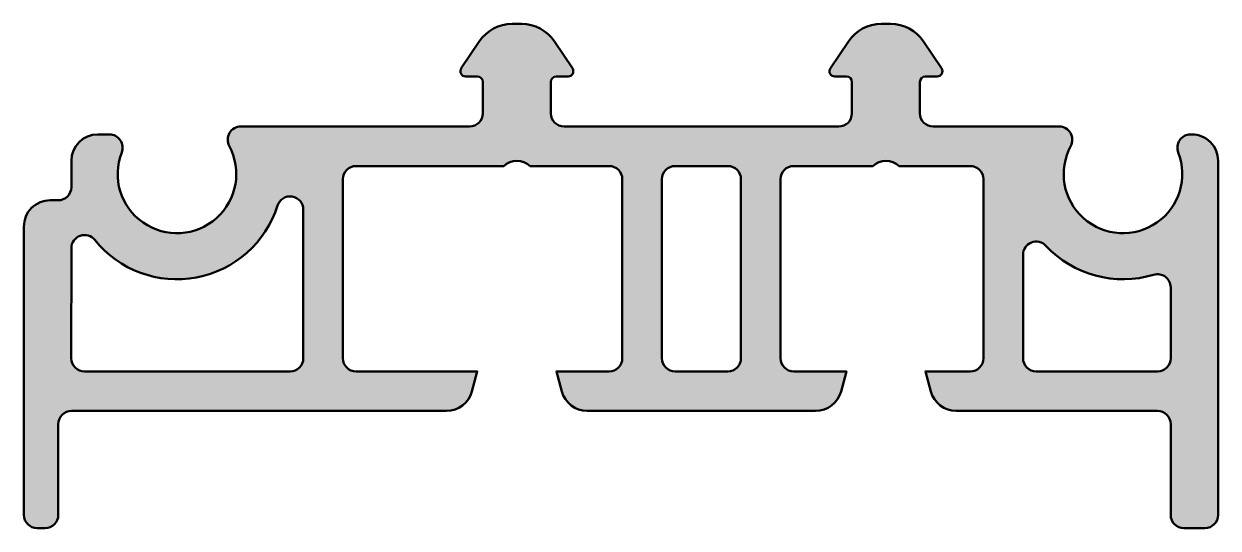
# Model space of a CAD drawing. Extents: x -45.3 to 0, y -19.2 to 0.
import ezdxf

# ---------------------------------------------------------------- set-up
doc = ezdxf.new("R2010")
doc.units = 0
doc.layers.add('0S-Plastic contour', color=254, linetype='Continuous', lineweight=50)
doc.layers.add('0S-Plastic hatch', color=253, linetype='Continuous', lineweight=25)

# ---------------------------------------------------------------- blocks, each defined once
blk = doc.blocks.new('284452__27D2209F_7B37_4C29_9BA5_6AD9F5DF0102_')
at = {"layer": '0S-Plastic hatch'}
h = blk.add_hatch(color=256, dxfattribs=at)
edge = h.paths.add_edge_path()
edge.add_line((-28.39099349048016, -3.897821776656877), (-37.07007865966114, -3.897821776662029))
edge.add_arc((-37.07007865966085, -4.397821776662052), 0.5000000000000231, 90.00000000003337, 208.2114758412175)
edge.add_ellipse((-39.49340282287128, -5.697821776662287), major_axis=(-2.250000000000015, 0), ratio=1, start_angle=-21.32453946050032, end_angle=208.2114758412176, ccw=False)
edge.add_arc((-42.0551256229803, -4.697783629689064), 0.5000000000000016, 338.6754605394995, 450.0000000000007)
edge.add_line((-42.05512562298031, -4.197783629689063), (-42.50009147129951, -4.197783629689066))
edge.add_arc((-42.5000914712995, -5.197783629689066), 1, 90.0000000000004, 180)
edge.add_line((-43.5000914712995, -5.19778362968905), (-43.50009147129951, -6.197977157452061))
edge.add_ellipse((-44.00009147129939, -6.197977157452054), major_axis=(-0.4999999999998721, 0), ratio=1, start_angle=90.00000000000568, end_angle=180, ccw=False)
edge.add_line((-44.00009147129934, -6.697977157451926), (-44.30000000537703, -6.697977157451958))
edge.add_arc((-44.30000000537693, -7.697977157451845), 0.9999999999998863, 90.00000000000612, 180.0015864518095)
edge.add_line((-45.30000000499348, -7.698004846261325), (-45.29969675951493, -18.64991693038374))
edge.add_arc((-44.7996967597066, -18.64990308597574), 0.4999999999999988, 180.001586452269, 269.993109887941)
edge.add_line((-44.79975688727708, -19.14990308236042), (-44.49414938711057, -19.1499398332337))
edge.add_arc((-44.49408925954009, -18.64993983684902), 0.5000000000000016, 269.9931098879418, 359.9931098879785)
edge.add_line((-43.99408926315541, -18.64999996441948), (-43.99367413840314, -15.19796667837081))
edge.add_ellipse((-43.49367415249736, -15.1980853966852), major_axis=(-0.4999999999998121, 0), ratio=1, start_angle=270, end_angle=359.98639588316297, ccw=False)
edge.add_line((-43.49367415249736, -14.69808539668539), (-29.26889774176956, -14.69808539668539))
edge.add_arc((-29.26969101218838, -13.69688914793499), 1.001196563013396, 270.0453967317162, 344.9371282633436)
edge.add_line((-28.30289432379954, -13.95707892696218), (-28.0998063688267, -13.19778124022397))
edge.add_line((-28.0998063688267, -13.19778124022397), (-32.7013365533715, -13.19778124022397))
edge.add_ellipse((-32.7013365533715, -12.69778124022397), major_axis=(-0.5000000000000018, 0), ratio=1, start_angle=0, end_angle=90, ccw=False)
edge.add_line((-33.2013365533715, -12.69778124022395), (-33.20133655337125, -5.89782177666202))
edge.add_ellipse((-32.70133655337126, -5.897821776662039), major_axis=(-0.4999999999999858, 0), ratio=1, start_angle=269.9999999999992, end_angle=360, ccw=False)
edge.add_line((-32.70133655337126, -5.397821776662054), (-27.09988547827174, -5.39782177666205))
edge.add_ellipse((-26.59988547827174, -5.922848730654685), major_axis=(-0.7250195186467633, 0), ratio=1, start_angle=226.3986500484104, end_angle=313.6013499515927, ccw=False)
edge.add_line((-26.09988547827177, -5.397821776662024), (-23.09988547827172, -5.397821776662075))
edge.add_ellipse((-23.09988547827173, -5.897821776662082), major_axis=(-0.5000000000000071, 0), ratio=1, start_angle=180, end_angle=269.9999999999992, ccw=False)
edge.add_line((-22.59988547827172, -5.897821776662082), (-22.59988547827174, -12.69778124022396))
edge.add_ellipse((-23.09988547827174, -12.69778124022396), major_axis=(-0.5000000000000071, 0), ratio=1, start_angle=90, end_angle=180, ccw=False)
edge.add_line((-23.09988547827174, -13.19778124022397), (-25.09996455958962, -13.19778124022397))
edge.add_line((-25.09996455958962, -13.19778124022397), (-24.89694949958156, -13.95705756465413))
edge.add_arc((-23.93018040593513, -13.69693256030039), 1.001153084358208, 195.0597024764703, 269.9596735685393)
edge.add_line((-23.93088504645575, -14.69808539668537), (-15.26889774177141, -14.69808539668539))
edge.add_arc((-15.26968776321365, -13.6968928476439), 1.001192860736679, 270.0452109686728, 344.9372000726216)
edge.add_line((-14.30289432379983, -13.95708045283771), (-14.09989139411259, -13.19810065547443))
edge.add_line((-14.09989139411259, -13.19810065547443), (-16.09989139411263, -13.19810065547446))
edge.add_ellipse((-16.09989139411264, -12.69810065547447), major_axis=(-0.4999999999999894, 0), ratio=1, start_angle=0, end_angle=90.0000000000012, ccw=False)
edge.add_line((-16.59989139411263, -12.69810065547447), (-16.59989139411262, -5.897821734868225))
edge.add_ellipse((-16.09989139411261, -5.897821734868221), major_axis=(-0.5000000000000142, 0), ratio=1, start_angle=270.0000047892188, end_angle=360, ccw=False)
edge.add_line((-16.09989143590642, -5.397821734868209), (-13.09989140154109, -5.397821484105293))
edge.add_ellipse((-12.59989139782686, -5.922848441998109), major_axis=(-0.7250195240325734, 0), ratio=1, start_angle=226.3986500484095, end_angle=313.60134995159075, ccw=False)
edge.add_line((-12.09989139411262, -5.397821484105291), (-9.398763030360499, -5.397821484105264))
edge.add_ellipse((-9.398763030360492, -5.897821484105271), major_axis=(-0.5000000000000071, 0), ratio=1, start_angle=180, end_angle=270.0000000000008, ccw=False)
edge.add_line((-8.898763030360485, -5.89782148410527), (-8.898763030360485, -12.69801412445574))
edge.add_ellipse((-9.398763030360477, -12.69801412445574), major_axis=(-0.4999999999999929, 0), ratio=1, start_angle=90.00068871161932, end_angle=180, ccw=False)
edge.add_line((-9.3987570202178, -13.19801412441961), (-11.0999029434741, -13.19803457267903))
edge.add_line((-11.0999029434741, -13.19803457267903), (-10.89694949958138, -13.95708045283758))
edge.add_arc((-9.930203978001437, -13.69695529425486), 1.001130361952209, 195.0600615187756, 269.9587447573033)
edge.add_line((-9.93092483166353, -14.69808539668539), (-2.298102529800466, -14.69808539668537))
edge.add_ellipse((-2.298102529800466, -15.19808539668543), major_axis=(-0.5000000000000604, 0), ratio=1, start_angle=180.0078875062229, end_angle=270, ccw=False)
edge.add_line((-1.798102534538178, -15.19801656520902), (-1.797627319808221, -18.65006879192017))
edge.add_arc((-1.297627324545885, -18.64999996080422), 0.5000000000000581, 180.007887464913, 270.0000000000187)
edge.add_line((-1.297627324545722, -19.14999996080428), (-0.4999019938751275, -19.14999996080401))
edge.add_arc((-0.4999019938752909, -18.64999996080403), 0.4999999999999787, 270.0000000000187, 360)
edge.add_line((9.80061246878e-05, -18.64999996080403), (9.80061246878e-05, -5.197783629689094))
edge.add_arc((-0.9999019938753122, -5.197783629689094), 1, 0, 90.00000000000244)
edge.add_line((-0.9999019938753546, -4.197783629689094), (-1.045025276161567, -4.197783629689098))
edge.add_arc((-1.045025276161545, -4.697783629689039), 0.4999999999999414, 90.00000000000244, 201.3245394605)
edge.add_ellipse((-3.606748076270612, -5.697821776662257), major_axis=(-2.250000000000108, 0), ratio=1, start_angle=-28.21147584121502, end_angle=201.3245394604999, ccw=False)
edge.add_arc((-6.030072239481185, -4.397821776662089), 0.5000000000000132, 331.7885241587849, 450)
edge.add_line((-6.030072239481185, -3.897821776662076), (-10.80894774619305, -3.897821776662055))
edge.add_ellipse((-10.80894774619305, -3.397821776661986), major_axis=(-0.5000000000000693, 0), ratio=1, start_angle=-0.00025714324272030353, end_angle=90, ccw=False)
edge.add_line((-11.30894774618809, -3.397819532668044), (-11.30894236067715, -2.197836137853578))
edge.add_ellipse((-11.10894236067914, -2.197837035451158), major_axis=(-0.2000000000000204, 0), ratio=1, start_angle=270, end_angle=359.99974285817467, ccw=False)
edge.add_line((-11.10894236067914, -1.997837035451137), (-10.65894146308256, -1.997837035451134))
edge.add_arc((-10.65894146308257, -1.797837035451156), 0.199999999999978, 270.0000000000021, 393.7660887836324)
edge.add_line((-10.49267874825176, -1.686676297521433), (-11.17601129030929, -0.6646182787400612))
edge.add_arc((-12.42298165154049, -1.49832381321304), 1.499999999999987, 33.76608878363133, 89.99758500400866)
edge.add_line((-12.42291842709331, 0.0016761854545024), (-12.59989139410336, 0.0016836447998436))
edge.add_line((-12.59989139410336, 0.0016836447998436), (-12.77686436113152, 0.001676185454528))
edge.add_arc((-12.77680113668465, -1.498323813213051), 1.500000000000023, 90.00241499597915, 146.2339112163682)
edge.add_line((-14.02377149791588, -0.6646182787400421), (-14.70710403997348, -1.686676297521504))
edge.add_arc((-14.54084132514269, -1.797837035451212), 0.1999999999999516, 146.2339112163674, 270.000000000001)
edge.add_line((-14.54084132514269, -1.997837035451164), (-14.09084042754607, -1.997837035451162))
edge.add_ellipse((-14.09084042754607, -2.197837035451176), major_axis=(-0.2000000000000135, 0), ratio=1, start_angle=180.0002571432427, end_angle=269.999999999999, ccw=False)
edge.add_line((-13.89084042754807, -2.197836137853602), (-13.89083504184597, -3.397862128449459))
edge.add_ellipse((-14.39083504184093, -3.397864372443399), major_axis=(-0.4999999999999977, 0), ratio=1, start_angle=89.9995314848237, end_angle=180.0002571418253, ccw=False)
edge.add_line((-14.39083913040714, -3.89786437242668), (-24.80911028339157, -3.897779180843759))
edge.add_ellipse((-24.80910619482536, -3.397779180860473), major_axis=(-0.5000000000000026, 0), ratio=1, start_angle=-0.00025714324272030353, end_angle=89.9995314848237, ccw=False)
edge.add_line((-25.30910619482034, -3.397776936866518), (-25.30910080931303, -2.197794359782019))
edge.add_ellipse((-25.10910080931504, -2.197795257379603), major_axis=(-0.1999999999999991, 0), ratio=1, start_angle=270, end_angle=359.99974285817467, ccw=False)
edge.add_line((-25.10910080931504, -1.997795257379604), (-24.65909991171845, -1.997795257379614))
edge.add_arc((-24.65909991171845, -1.797795257379618), 0.1999999999999957, 269.999999999999, 393.7660887836314)
edge.add_line((-24.49283719688763, -1.686634519449889), (-25.17616973894523, -0.664576500668467))
edge.add_arc((-26.4231401001765, -1.498282035141517), 1.500000000000079, 33.76608878363223, 89.99758500402628)
edge.add_line((-26.42307687572977, 0.0017179635261182), (-26.60004984267987, 0.0017254228714059))
edge.add_line((-26.60004984267987, 0.0017254228714059), (-26.77702280976744, 0.0017179635260938))
edge.add_arc((-26.77695958532058, -1.498282035141432), 1.499999999999969, 90.00241499597846, 146.2339112163679)
edge.add_line((-28.02392994655177, -0.6645765006684458), (-28.70726248860936, -1.686634519449892))
edge.add_arc((-28.54099977377854, -1.797795257379615), 0.1999999999999891, 146.2339112163697, 270)
edge.add_line((-28.54099977377854, -1.997795257379604), (-28.09099887618197, -1.9977952573796))
edge.add_ellipse((-28.09099887618196, -2.197795257379588), major_axis=(-0.1999999999999886, 0), ratio=1, start_angle=180.0002571418253, end_angle=270.000000000001, ccw=False)
edge.add_line((-27.89099887618398, -2.197794359782012), (-27.89099349048554, -3.397819532662968))
edge.add_ellipse((-28.39099349048046, -3.397821776656916), major_axis=(-0.4999999999999622, 0), ratio=1, start_angle=90.00000000003422, end_angle=180.0002571418253, ccw=False)
edge = h.paths.add_edge_path()
edge.add_ellipse((-35.20133655337128, -7.04991908759136), major_axis=(-0.5000000000000111, 0), ratio=1, start_angle=180, end_angle=342.5144015438989, ccw=False)
edge.add_line((-34.70133655337128, -7.049919087591361), (-34.70133655337127, -12.69778124022397))
edge.add_ellipse((-35.20133655337127, -12.69778124022397), major_axis=(-0.5, 0), ratio=1, start_angle=90, end_angle=180, ccw=False)
edge.add_line((-35.20133655337127, -13.19778124022397), (-43.00088791256865, -13.19778124022394))
edge.add_ellipse((-43.00088791256865, -12.69778124022401), major_axis=(-0.4999999999999361, 0), ratio=1, start_angle=-0.013604116515523401, end_angle=90, ccw=False)
edge.add_line((-43.50088789847456, -12.69766252191248), (-43.5003372694804, -8.517580510049823))
edge.add_ellipse((-43.00033727381852, -8.517646373469226), major_axis=(-0.4999999999998709, 0), ratio=1, start_angle=218.8017554098922, end_angle=359.992452608076, ccw=False)
edge.add_arc((-39.49340282287121, -5.697821776662031), 4.000000000000129, 218.8017554098921, 342.5144015438986)
edge = h.paths.add_edge_path()
edge.add_line((-7.398763030360491, -12.69794203117784), (-7.398763030360491, -8.765979364434822))
edge.add_ellipse((-6.898763030360484, -8.76597936443482), major_axis=(-0.5000000000000071, 0), ratio=1, start_angle=222.9827599627605, end_angle=360, ccw=False)
edge.add_arc((-3.606748076270626, -5.697977157452257), 4.000000000000118, 222.9827599627608, 286.891072944767)
edge.add_ellipse((-2.299259070971764, -10.00384205326865), major_axis=(-0.5000000000000299, 0), ratio=1, start_angle=180.0119715334733, end_angle=286.89107294476736, ccw=False)
edge.add_line((-1.799259081885995, -10.00373758193148), (-1.798696190388341, -12.69773623102508))
edge.add_ellipse((-2.298696179474013, -12.69784070236224), major_axis=(-0.4999999999999332, 0), ratio=1, start_angle=90.00126209328488, end_angle=180.0119715334733, ccw=False)
edge.add_line((-2.29868516563237, -13.19784070224087), (-6.898752016518855, -13.19794203105655))
edge.add_ellipse((-6.898763030360484, -12.69794203117785), major_axis=(-0.5000000000000062, 0), ratio=1, start_angle=0, end_angle=90.00126209328317, ccw=False)
edge = h.paths.add_edge_path()
edge.add_ellipse((-18.59989139411262, -5.89782177666207), major_axis=(-0.5000000000000178, 0), ratio=1, start_angle=180, end_angle=270, ccw=False)
edge.add_line((-18.09989139411261, -5.897821776662071), (-18.09989139411262, -12.69818758248232))
edge.add_ellipse((-18.59989139411266, -12.69818758248231), major_axis=(-0.5000000000000391, 0), ratio=1, start_angle=90.001106790226, end_angle=180, ccw=False)
edge.add_line((-18.59988173554587, -13.19818758238907), (-20.59987446443015, -13.1982262165157))
edge.add_ellipse((-20.59988547827181, -12.69822621663708), major_axis=(-0.4999999999999227, 0), ratio=1, start_angle=0, end_angle=90.00126209328732, ccw=False)
edge.add_line((-21.09988547827174, -12.69822621663708), (-21.09988547827176, -5.897821776662041))
edge.add_ellipse((-20.59988547827177, -5.897821776662038), major_axis=(-0.4999999999999894, 0), ratio=1, start_angle=269.9999999999996, end_angle=360, ccw=False)
edge.add_line((-20.59988547827176, -5.397821776662048), (-18.59989139411262, -5.397821776662052))
at = {"layer": '0S-Plastic contour', "color": 7}
for points in [[(-26.42307687572977, 0.0017179635261182), (-26.60004984267987, 0.0017254228714059), (-26.77702280976744, 0.0017179635260938)], [(-12.42291842709331, 0.0016761854545024), (-12.59989139410336, 0.0016836447998436), (-12.77686436113152, 0.001676185454528)], [(-28.02392994655177, -0.6645765006684458), (-28.70726248860936, -1.686634519449892)], [(-24.49283719688763, -1.686634519449889), (-25.17616973894523, -0.664576500668467)], [(-14.02377149791588, -0.6646182787400421), (-14.70710403997348, -1.686676297521504)], [(-10.49267874825176, -1.686676297521433), (-11.17601129030929, -0.6646182787400612)], [(-28.54099977377854, -1.997795257379604), (-28.09099887618197, -1.9977952573796)], [(-27.89099887618398, -2.197794359782012), (-27.89099349048554, -3.397819532662968)], [(-25.30910619482034, -3.397776936866518), (-25.30910080931303, -2.197794359782019)], [(-25.10910080931504, -1.997795257379604), (-24.65909991171845, -1.997795257379614)], [(-14.54084132514269, -1.997837035451164), (-14.09084042754607, -1.997837035451162)], [(-13.89084042754807, -2.197836137853602), (-13.89083504184597, -3.397862128449459)], [(-11.30894774618809, -3.397819532668044), (-11.30894236067715, -2.197836137853578)], [(-11.10894236067914, -1.997837035451137), (-10.65894146308256, -1.997837035451134)], [(-28.39099349048016, -3.897821776656877), (-37.07007865966114, -3.897821776662029)], [(-14.39083913040714, -3.89786437242668), (-24.80911028339157, -3.897779180843759)], [(-6.030072239481185, -3.897821776662076), (-10.80894774619305, -3.897821776662055)], [(-42.05512562298031, -4.197783629689063), (-42.50009147129951, -4.197783629689066)], [(-0.9999019938753546, -4.197783629689094), (-1.045025276161567, -4.197783629689098)], [(-43.5000914712995, -5.19778362968905), (-43.50009147129951, -6.197977157452061)], [(-32.70133655337126, -5.397821776662054), (-27.09988547827174, -5.39782177666205)], [(-26.09988547827177, -5.397821776662024), (-23.09988547827172, -5.397821776662075)], [(-20.59988547827176, -5.397821776662048), (-18.59989139411262, -5.397821776662052)], [(-16.09989143590642, -5.397821734868209), (-13.09989140154109, -5.397821484105293)], [(-12.09989139411262, -5.397821484105291), (-9.398763030360499, -5.397821484105264)], [(9.80061246878e-05, -18.64999996080403), (9.80061246878e-05, -5.197783629689094)], [(-33.2013365533715, -12.69778124022395), (-33.20133655337125, -5.89782177666202)], [(-22.59988547827172, -5.897821776662082), (-22.59988547827174, -12.69778124022396)], [(-21.09988547827174, -12.69822621663708), (-21.09988547827176, -5.897821776662041)], [(-18.09989139411261, -5.897821776662071), (-18.09989139411262, -12.69818758248232)], [(-16.59989139411263, -12.69810065547447), (-16.59989139411262, -5.897821734868225)], [(-8.898763030360485, -5.89782148410527), (-8.898763030360485, -12.69801412445574)], [(-44.00009147129934, -6.697977157451926), (-44.30000000537703, -6.697977157451958)], [(-34.70133655337128, -7.049919087591361), (-34.70133655337127, -12.69778124022397)], [(-45.30000000499348, -7.698004846261325), (-45.29969675951493, -18.64991693038374)], [(-43.50088789847456, -12.69766252191248), (-43.5003372694804, -8.517580510049823)], [(-7.398763030360491, -12.69794203117784), (-7.398763030360491, -8.765979364434822)], [(-1.799259081885995, -10.00373758193148), (-1.798696190388341, -12.69773623102508)], [(-35.20133655337127, -13.19778124022397), (-43.00088791256865, -13.19778124022394)], [(-28.30289432379954, -13.95707892696218), (-28.0998063688267, -13.19778124022397), (-32.7013365533715, -13.19778124022397)], [(-23.09988547827174, -13.19778124022397), (-25.09996455958962, -13.19778124022397), (-24.89694949958156, -13.95705756465413)], [(-18.59988173554587, -13.19818758238907), (-20.59987446443015, -13.1982262165157)], [(-14.30289432379983, -13.95708045283771), (-14.09989139411259, -13.19810065547443), (-16.09989139411263, -13.19810065547446)], [(-9.3987570202178, -13.19801412441961), (-11.0999029434741, -13.19803457267903), (-10.89694949958138, -13.95708045283758)], [(-2.29868516563237, -13.19784070224087), (-6.898752016518855, -13.19794203105655)], [(-43.49367415249736, -14.69808539668539), (-29.26889774176956, -14.69808539668539)], [(-23.93088504645575, -14.69808539668537), (-15.26889774177141, -14.69808539668539)], [(-9.93092483166353, -14.69808539668539), (-2.298102529800466, -14.69808539668537)], [(-43.99408926315541, -18.64999996441948), (-43.99367413840314, -15.19796667837081)], [(-1.798102534538178, -15.19801656520902), (-1.797627319808221, -18.65006879192017)], [(-44.79975688727708, -19.14990308236042), (-44.49414938711057, -19.1499398332337)], [(-1.297627324545722, -19.14999996080428), (-0.4999019938751275, -19.14999996080401)]]:
    blk.add_lwpolyline(points, dxfattribs=at)
for centre, radius, start, end in [((-26.77695958532058, -1.498282035141432), 1.499999999999969, 90.00241499597846, 146.2339112163679), ((-26.4231401001765, -1.498282035141517), 1.500000000000079, 33.76608878363223, 89.99758500402628), ((-12.77680113668465, -1.498323813213051), 1.500000000000023, 90.00241499597915, 146.2339112163682), ((-12.42298165154049, -1.49832381321304), 1.499999999999987, 33.76608878363133, 89.99758500400866), ((-28.54099977377854, -1.797795257379615), 0.1999999999999891, 146.2339112163697, 270), ((-24.65909991171845, -1.797795257379618), 0.1999999999999957, 269.999999999999, 33.76608878363139), ((-14.54084132514269, -1.797837035451212), 0.1999999999999516, 146.2339112163674, 270.000000000001), ((-10.65894146308257, -1.797837035451156), 0.199999999999978, 270.0000000000021, 33.76608878363241), ((-37.07007865966085, -4.397821776662052), 0.5000000000000231, 90.00000000003337, 208.2114758412175), ((-6.030072239481185, -4.397821776662089), 0.5000000000000132, 331.7885241587849, 90), ((-42.5000914712995, -5.197783629689066), 1, 90.0000000000004, 180), ((-42.0551256229803, -4.697783629689064), 0.5000000000000016, 338.6754605394995, 90.00000000000081), ((-1.045025276161545, -4.697783629689039), 0.4999999999999414, 90.00000000000244, 201.3245394605), ((-0.9999019938753122, -5.197783629689094), 1, 0, 90.00000000000244), ((-44.30000000537693, -7.697977157451845), 0.9999999999998863, 90.00000000000612, 180.0015864518095), ((-39.49340282287121, -5.697821776662031), 4.000000000000129, 218.8017554098921, 342.5144015438986), ((-3.606748076270626, -5.697977157452257), 4.000000000000118, 222.9827599627608, 286.891072944767), ((-29.26969101218838, -13.69688914793499), 1.001196563013396, 270.0453967317162, 344.9371282633436), ((-23.93018040593513, -13.69693256030039), 1.001153084358208, 195.0597024764703, 269.9596735685393), ((-15.26968776321365, -13.6968928476439), 1.001192860736679, 270.0452109686728, 344.9372000726216), ((-9.930203978001437, -13.69695529425486), 1.001130361952209, 195.0600615187756, 269.9587447573033), ((-44.7996967597066, -18.64990308597574), 0.4999999999999988, 180.001586452269, 269.993109887941), ((-44.49408925954009, -18.64993983684902), 0.5000000000000016, 269.9931098879418, 359.9931098879785), ((-1.297627324545885, -18.64999996080422), 0.5000000000000581, 180.007887464913, 270.0000000000187), ((-0.4999019938752909, -18.64999996080403), 0.4999999999999787, 270.0000000000187, 0)]:
    blk.add_arc(centre, radius, start, end, dxfattribs=at)
at = {"layer": '0S-Plastic contour', "color": 7, "extrusion": (0, 0, -1)}
for centre, radius, start, end in [((28.09099887618196, -2.197795257379588), 0.1999999999999886, 89.99999999999898, 179.9997428581747), ((25.10910080931504, -2.197795257379603), 0.1999999999999991, 0.0002571418253499, 90), ((14.09084042754607, -2.197837035451176), 0.2000000000000135, 90.00000000000102, 179.9997428567573), ((11.10894236067914, -2.197837035451158), 0.2000000000000204, 0.0002571418253499, 90), ((28.39099349048046, -3.397821776656916), 0.4999999999999622, 179.9997428581747, 269.9999999999658), ((24.80910619482536, -3.397779180860473), 0.5000000000000026, 270.0004685151763, 0.0002571432427145), ((14.39083504184093, -3.397864372443399), 0.4999999999999977, 179.9997428581747, 270.0004685151763), ((10.80894774619305, -3.397821776661986), 0.5000000000000693, 270, 0.0002571432427145), ((39.49340282287128, -5.697821776662287), 2.250000000000015, 151.7885241587824, 21.32453946050027), ((3.606748076270612, -5.697821776662257), 2.250000000000108, 158.6754605395001, 28.21147584121499), ((32.70133655337126, -5.897821776662039), 0.4999999999999858, 0, 90.00000000000081), ((26.59988547827174, -5.922848730654685), 0.7250195186467633, 46.3986500484073, 133.6013499515896), ((23.09988547827173, -5.897821776662082), 0.5000000000000071, 90.00000000000081, 180), ((20.59988547827177, -5.897821776662038), 0.4999999999999894, 0, 90.0000000000004), ((18.59989139411262, -5.89782177666207), 0.5000000000000178, 90, 180), ((16.09989139411261, -5.897821734868221), 0.5000000000000142, 0, 89.99999521078121), ((12.59989139782686, -5.922848441998109), 0.7250195240325734, 46.39865004840923, 133.6013499515905), ((9.398763030360492, -5.897821484105271), 0.5000000000000071, 89.9999999999992, 180), ((44.00009147129939, -6.197977157452054), 0.4999999999998721, 180, 269.9999999999943), ((35.20133655337128, -7.04991908759136), 0.5000000000000111, 17.48559845610111, 180), ((43.00033727381852, -8.517646373469226), 0.4999999999998709, 0.0075473919239875, 141.1982445901078), ((6.898763030360484, -8.76597936443482), 0.5000000000000071, 0, 137.0172400372395), ((2.299259070971764, -10.00384205326865), 0.5000000000000299, 73.10892705523264, 179.9880284665267), ((43.00088791256865, -12.69778124022401), 0.4999999999999361, 270, 0.0136041165155562), ((35.20133655337127, -12.69778124022397), 0.5, 180, 270), ((32.7013365533715, -12.69778124022397), 0.5000000000000018, 270, 0), ((23.09988547827174, -12.69778124022396), 0.5000000000000071, 180, 270), ((20.59988547827181, -12.69822621663708), 0.4999999999999227, 269.9987379067127, 0), ((18.59989139411266, -12.69818758248231), 0.5000000000000391, 180, 269.998893209774), ((16.09989139411264, -12.69810065547447), 0.4999999999999894, 269.9999999999988, 0), ((9.398763030360477, -12.69801412445574), 0.4999999999999929, 180, 269.9993112883807), ((6.898763030360484, -12.69794203117785), 0.5000000000000062, 269.9987379067168, 0), ((2.298696179474013, -12.69784070236224), 0.4999999999999332, 179.9880284665267, 269.9987379067151), ((43.49367415249736, -15.1980853966852), 0.4999999999998121, 0.0136041168370454, 90), ((2.298102529800466, -15.19808539668543), 0.5000000000000604, 90, 179.9921124937771)]:
    blk.add_arc(centre, radius, start, end, dxfattribs=at)
blk = doc.blocks.new('284452__F8F7699C_67F8_4D49_9094_0ECA59F1312D_')
at = {"layer": '0S-Plastic contour', "color": 7}
blk.add_blockref('284452__27D2209F_7B37_4C29_9BA5_6AD9F5DF0102_', (0, 0), dxfattribs=at)

msp = doc.modelspace()

# ---------------------------------------------------------------- block references
at = {"layer": '0S-Plastic contour', "color": 7}
msp.add_blockref('284452__F8F7699C_67F8_4D49_9094_0ECA59F1312D_', (0, 0), dxfattribs=at)

doc.saveas('drawing.dxf')
